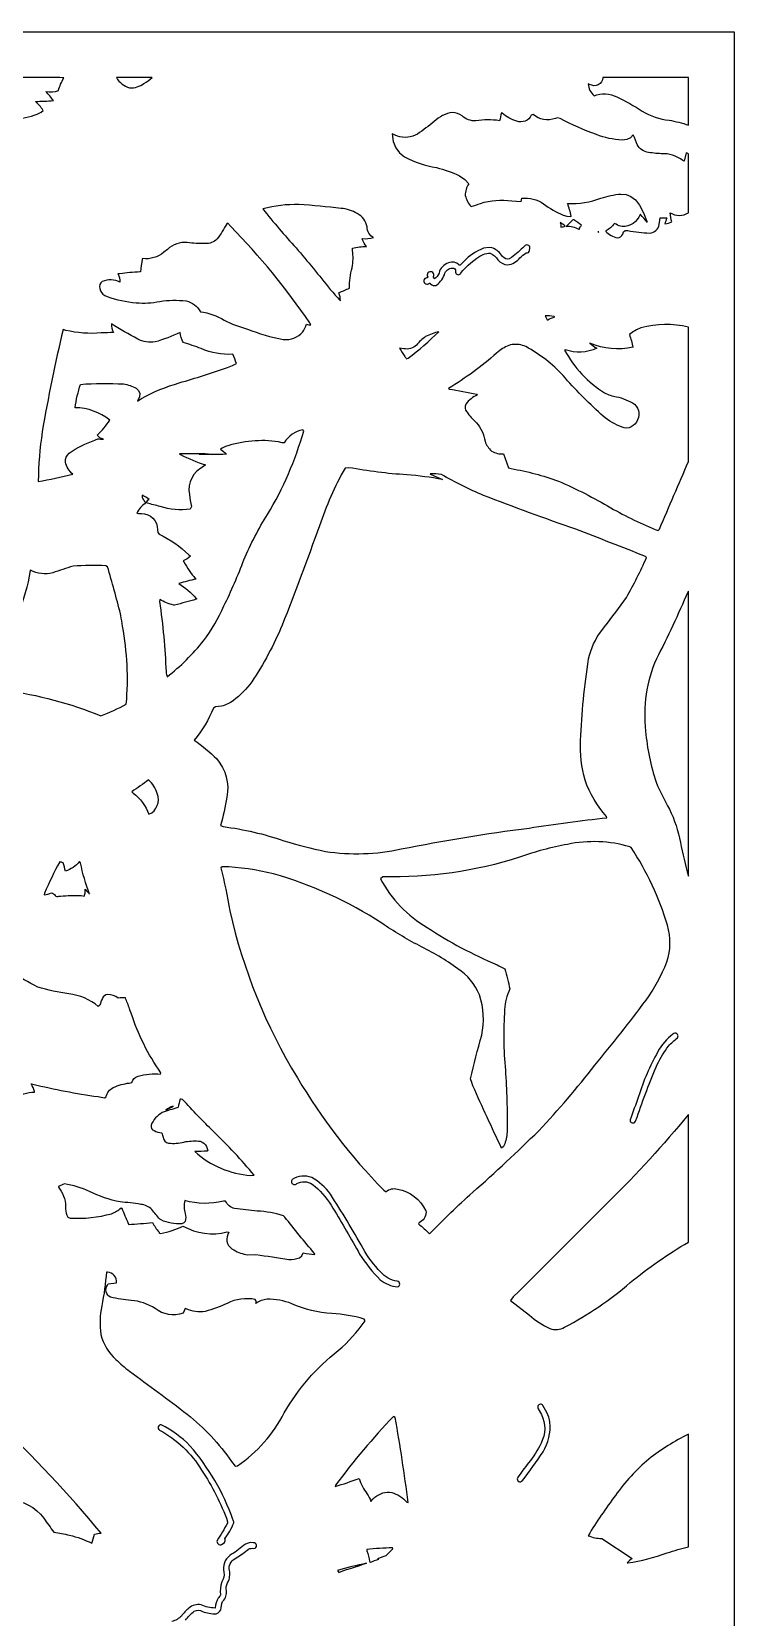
# Model space of a CAD drawing. Extents: x 1.4 to 96.1, y 1 to 80.1.
# Drawn here: x 64.7 to 72.36, y 20.7 to 37.97 of the extents above; entities that cross this region are included whole.
import ezdxf

# ---------------------------------------------------------------- set-up
doc = ezdxf.new("R2010")
doc.units = 0
doc.linetypes.add('0', pattern=[0])
doc.layers.add('1', color=7, linetype='0')

msp = doc.modelspace()

# ---------------------------------------------------------------- linework, layer by layer
at = {"layer": '1'}
for points in [[(52.361855, 37.973442), (72.361862, 37.973442), (72.361862, 0.973434), (52.361855, 0.973434)], [(70.881287, 35.789261), (70.886253, 35.793839), (70.87439, 35.794769)]]:
    msp.add_lwpolyline(points, close=True, dxfattribs=at)
for points in [[(64.501495, 37.022316, 0.070933), (64.761879, 37.07457), (64.803642, 37.095474), (64.827759, 37.114052), (64.822838, 37.119446, 0.079533), (64.742737, 37.214317, 0.018773), (64.939835, 37.223358, 0.010198), (64.856186, 37.322227), (64.860428, 37.323616, 0.119141), (64.993233, 37.331993, -0.066352), (65.051682, 37.469383), (65.008308, 37.473442), (52.861855, 37.473442)], [(64.507545, 26.369446, -0.082781), (64.73185, 26.424637), (64.733398, 26.430298, 0.037314), (64.697495, 26.512894), (64.714989, 26.510513, 0.025983), (65.425446, 26.374607, -0.004658), (65.495415, 26.359604), (65.514343, 26.371613, -0.253745), (65.591515, 26.472061, -0.090338), (65.764488, 26.522018), (65.79425, 26.528534, -0.280408), (65.862724, 26.596329, -0.08631), (66.106361, 26.620132), (66.110168, 26.635223, -0.07436), (65.785439, 27.285252), (65.776901, 27.308334), (65.768463, 27.331451, 0.015151), (65.723022, 27.450241, 0.023853), (65.646248, 27.448288, 0.14784), (65.529137, 27.48785, 0.257662), (65.47345, 27.444168, 0.069654), (65.445938, 27.370789), (65.428452, 27.357269, 0.143876), (65.107254, 27.494049, -0.044547), (64.767487, 27.56781, -0.009718), (64.473396, 27.729929, 0.020322)], [(64.455185, 21.980925, -0.236426), (64.83358, 21.781204, -0.010017), (64.942734, 21.629532, -0.026042), (65.113861, 21.597488, -0.060357), (65.356079, 21.509842, 0.055358), (65.386063, 21.60907, -0.012455), (65.458382, 21.620468, 0.029155), (64.314026, 22.842239, 0.066924)], [(66.378296, 20.67157, -0.072299), (66.47506, 20.769608, -0.25539), (66.563698, 20.766907, 0.104731), (66.713577, 20.742504, 0.338577), (66.766655, 20.807373), (66.775673, 20.853195, -0.224602), (66.798309, 20.890259, 0.214555), (66.821754, 21.010925, -0.15205), (66.847763, 21.09819, 0.150518), (66.85582, 21.230484, -0.320119), (66.932648, 21.349411, 0.029017), (67.065468, 21.445847, -0.180856), (67.124908, 21.451979, 0.992815), (67.116913, 21.515423, 0.218278), (67.011124, 21.48436, -0.048402), (66.861496, 21.377489, 0.291995), (66.797722, 21.194733, -0.177593), (66.773392, 21.08815, 0.084271), (66.758965, 20.949234, -0.201094), (66.734711, 20.913071, 0.106244), (66.702171, 20.808025), (66.70089, 20.804031, -0.097003), (66.549889, 20.83757, 0.258526), (66.416191, 20.802246, 0.066346), (66.335335, 20.716934, -0.120374), (66.230255, 20.657318, 0.097696)]]:
    msp.add_lwpolyline(points, format="xyb", dxfattribs=at)
for points in [[(65.626228, 37.473442, 0.196128), (65.769981, 37.361496, 0.166875), (65.92601, 37.409264, 0.038567), (66.015762, 37.473442)], [(71.861862, 37.473442), (70.929787, 37.473442, -0.575951), (70.784485, 37.400208, -0.019561), (70.769279, 37.406586, 0.200623), (70.832779, 37.274582, -0.2283), (71.081482, 37.262543, -0.042282), (71.356911, 37.106567, 0.098263), (71.650146, 37.009071, -0.04741), (71.861862, 36.955292)], [(71.861862, 36.636421), (71.86171, 36.644356, 0.028507), (71.837257, 36.655655), (71.813637, 36.565163), (71.800179, 36.570946, 0.182636), (71.565292, 36.644211, -0.033813), (71.408012, 36.661949, -0.227274), (71.294144, 36.762421), (71.274422, 36.819511), (71.25898, 36.848511), (71.231186, 36.817604), (71.190125, 36.799751), (71.137894, 36.793411, -0.081557), (70.859253, 36.852661, -0.03379), (70.463257, 37.026909), (70.432022, 37.035088), (70.410866, 37.029266, -0.279012), (70.16745, 37.073334), (70.148331, 37.064262, -0.380247), (69.989204, 36.997787, -0.115846), (69.832176, 37.08799), (69.82312, 37.090836, 0.0028), (69.802582, 37.003342, 0.08767), (69.543816, 37.00248, -0.207497), (69.394753, 37.057091, 0.14173), (69.28952, 37.094421, 0.148687), (69.089706, 36.995712, -0.018103), (68.907356, 36.858574, -0.219046), (68.689499, 36.836853), (68.633583, 36.859482), (68.643555, 36.776123), (68.670761, 36.708229), (68.712814, 36.653633), (68.767326, 36.610176, 0.084975), (69.114532, 36.493393, -0.053153), (69.365906, 36.40464), (69.425262, 36.364326), (69.466309, 36.317352, 0.145547), (69.428764, 36.189087, 0.122088), (69.492065, 36.068916, -0.003375), (69.594292, 36.101257), (69.593269, 36.104088, -0.101175), (69.936996, 36.131042), (69.987343, 36.1278), (70.03772, 36.125092), (70.044678, 36.159836, -0.183071), (70.281845, 36.099052, 0.055899), (70.495789, 35.975555), (70.536652, 35.964516), (70.580498, 35.958992), (70.583595, 35.964714, 0.03193), (70.544434, 36.103546, 0.103712), (70.907661, 36.160866, -0.052735), (71.125671, 36.205399), (71.181679, 36.199524), (71.234329, 36.179222), (71.283722, 36.141396), (71.329987, 36.08297), (71.37326, 36.000832), (71.41098, 35.899879, -0.005075), (71.340569, 35.982758), (71.334366, 35.983406, -0.325075), (71.139961, 35.851074, -0.108844), (71.07428, 35.876099), (71.054428, 35.885117, -0.146192), (70.960327, 35.805382), (70.959946, 35.798973, 0.153722), (71.086929, 35.729366, 0.314371), (71.145927, 35.769623), (71.154739, 35.792747), (71.171005, 35.809158), (71.202141, 35.807739, 0.039172), (71.4384, 35.779579, 0.338835), (71.544205, 35.87294), (71.549683, 35.919945), (71.552551, 35.946159, -0.053051), (71.624161, 35.94529), (71.625099, 35.941734, 0.027355), (71.605125, 35.880341, 0.08994), (71.68158, 35.901558, -0.065244), (71.663185, 36.001999, 0.297411), (71.861862, 36.001587)], [(67.222717, 36.043304, 0.019243), (67.584732, 35.618973, -0.010467), (67.95623, 35.166107, 0.006534), (68.068428, 35.042427, 0.07192), (68.051865, 35.130791, 0.016557), (68.165192, 35.180626, -0.065208), (68.195114, 35.402634, 0.081794), (68.200279, 35.59021), (68.199409, 35.614784, -0.063284), (68.352165, 35.63324, -0.089733), (68.30619, 35.714848), (68.306526, 35.717236), (68.30703, 35.719597, 0.077437), (68.427528, 35.730942, -0.279835), (68.358368, 35.846626, 0.239577), (68.250397, 35.992355, 0.118254), (68.075127, 36.049522, 0.012306), (67.615753, 36.091232, 0.070189)], [(70.693108, 35.86087), (70.69709, 35.866745, -0.017031), (70.612808, 35.924438), (70.602142, 35.923653, 0.010278), (70.529228, 35.85331, -0.172118), (70.665451, 35.82254), (70.672562, 35.821358, -0.158538)], [(65.84008, 35.021194, 0.075366), (66.09832, 35.036415, -0.064273), (66.386421, 35.040802, -0.210424), (66.541824, 34.923454, -0.107219), (66.799698, 34.83094, 0.049401), (67.053825, 34.73407, 0.045376), (67.445061, 34.621353, 0.25125), (67.657303, 34.704533, 0.08586), (67.698494, 34.788368, 0.075553), (67.746948, 34.779488), (67.733826, 34.802536, 0.04322), (66.872025, 35.852417), (66.839737, 35.889679), (66.829453, 35.882462, -0.02571), (66.72493, 35.715729, -0.223381), (66.591423, 35.66555, -0.0411), (66.397987, 35.67765, 0.206465), (66.182991, 35.603096), (66.143089, 35.571167, -0.212589), (65.911621, 35.503067), (65.90564, 35.49588, 0.002398), (65.888695, 35.35923), (65.881081, 35.356651, 0.034822), (65.663353, 35.335484, -0.018077), (65.640732, 35.336464, -0.155415), (65.66391, 35.244133, 0.236463), (65.47197, 35.252655, 0.322625), (65.445847, 35.176376, 0.285487), (65.499626, 35.101608), (65.525902, 35.089111, 0.060753)], [(70.471947, 35.846321, 0.08871), (70.51873, 35.855263, 0.054387), (70.463028, 35.894943, -0.06009)], [(69.11644, 35.213982, 0.167469), (69.207336, 35.343155, -0.344957), (69.304825, 35.397987, -0.335824), (69.322701, 35.354202, 0.668058), (69.378281, 35.33857, -0.117834), (69.624649, 35.547668, -0.088218), (69.701889, 35.560432, -0.152946), (69.784546, 35.488403, 0.188307), (69.889153, 35.432671, 0.174961), (70.025398, 35.510422, -0.024632), (70.091728, 35.564449, 0.444629), (70.130455, 35.589867), (70.133682, 35.615715, 0.805551), (70.073814, 35.635986, -0.024714), (69.932251, 35.515129), (69.906357, 35.499832), (69.890427, 35.495178, -0.203783), (69.822853, 35.541275, 0.150278), (69.717812, 35.620979), (69.688347, 35.624016), (69.627296, 35.614624, 0.11805), (69.411934, 35.470657), (69.374161, 35.430893), (69.363152, 35.430367, 0.335348), (69.246628, 35.455292, 0.268171), (69.142715, 35.344246, -0.167762), (69.091049, 35.280304, -0.249615), (69.086006, 35.318848, 1.408166), (69.018951, 35.303432, -0.634389), (69.007607, 35.293434, 1.401797), (69.037781, 35.235466, -0.41201), (69.050911, 35.228416, 0.297151), (69.111824, 35.209717), (69.114235, 35.211731)], [(65.460686, 34.69191, -0.077336), (65.073776, 34.720825), (65.044884, 34.730988, 0.016173), (64.816391, 33.615356, 0.030467), (64.773148, 33.073959, 0.012912), (65.149063, 33.152603, -0.145145), (65.069641, 33.286636, -0.254285), (65.110153, 33.382355, -0.071903), (65.389725, 33.523617, 0.007711), (65.422325, 33.540039, 0.051613), (65.48381, 33.535095, -0.143518), (65.415649, 33.577713, 0.064857), (65.552963, 33.743301, 0.167209), (65.17572, 33.87767, -0.046705), (65.234528, 34.132629, -0.034086), (65.702789, 34.136475, -0.086921), (65.841843, 34.090714), (65.867645, 34.065384), (65.879768, 34.03363), (65.876106, 33.994797), (65.854546, 33.948242), (65.898773, 33.979477, -0.056077), (66.311295, 34.148453, 0.008497), (66.835739, 34.315292), (66.890213, 34.337296), (66.935699, 34.358978, 0.006913), (66.893814, 34.460541, -0.115748), (66.549911, 34.521606, 0.023653), (66.3526, 34.587677, -0.046017), (66.318985, 34.698441, -0.04751), (66.04734, 34.594498, -0.163397), (65.859367, 34.62561, -0.019803), (65.571167, 34.792389, 0.158332), (65.595352, 34.698425, -0.001924)], [(71.861862, 34.755142, 0.130338), (71.344063, 34.747498, 0.085676), (71.218658, 34.674591, -0.021886), (71.257683, 34.536194, -0.158378), (70.787529, 34.581238, 0.047706), (70.862389, 34.525604, -0.1985), (70.519157, 34.509018), (70.512062, 34.503937, 0.128843), (70.946777, 34.039536, 0.082121), (71.076744, 33.998322, -0.08646), (71.275307, 33.915844, -0.370186), (71.294144, 33.720963, -0.423832), (71.114815, 33.676132, -0.090359), (70.907829, 33.808029, -0.034412), (70.496384, 34.227768, 0.079982), (70.090141, 34.544159, 0.129055), (69.938568, 34.566193, 0.113171), (69.806152, 34.499756), (69.770645, 34.472153, -0.042063), (69.247375, 34.088028), (69.251755, 34.081573, -0.015849), (69.554115, 34.024567), (69.562561, 34.016861, 0.136707), (69.435638, 33.918076, 0.298248), (69.444427, 33.833206, 0.044878), (69.550591, 33.713425, -0.137515), (69.645683, 33.512253, 0.143309), (69.716339, 33.406158, 0.159961), (69.846977, 33.376007), (69.898392, 33.222733), (69.927971, 33.215225, -0.043944), (70.445038, 33.078964, -0.029348), (71.014938, 32.788467, 0.03443), (71.532074, 32.538849), (71.545525, 32.555996, -0.000504), (71.861847, 33.292645)], [(70.322777, 34.836563), (70.329079, 34.834206, -0.073314), (70.405258, 34.866982), (70.398415, 34.871666, 0.096852), (70.297981, 34.878021)], [(68.770081, 34.434174, 0.013826), (68.788437, 34.410004), (68.805756, 34.416245, 0.025322), (69.142044, 34.705917, 0.056256), (68.996399, 34.653534, 0.064987), (68.896698, 34.560822, -0.241772), (68.759056, 34.519943), (68.712883, 34.52739, 0.03185)], [(65.921394, 32.874237, -0.027898), (65.944618, 32.839218, 0.136496), (65.848122, 32.729126), (65.868111, 32.72702), (65.89785, 32.726212, -0.413457), (66.075157, 32.549438), (66.075409, 32.52002), (66.090385, 32.499634, -0.085407), (66.416016, 32.275673), (66.424911, 32.268269), (66.433792, 32.260849, -0.068095), (66.353073, 32.208939), (66.361366, 32.198685, 0.063989), (66.485924, 32.017086), (66.49044, 32.013695), (66.495056, 32.010437, 0.031575), (66.306557, 31.962479, -0.074324), (66.493187, 31.803909), (66.49807, 31.800039), (66.503014, 31.796249), (66.493484, 31.791672, -0.00273), (66.260681, 31.728043), (66.249115, 31.728668, -0.06532), (66.097832, 31.787704), (66.09594, 31.76796, -0.026151), (66.166695, 31.000484, 0.02945), (66.177612, 30.94635, 0.056962), (66.576035, 31.339035, 0.054431), (66.797798, 31.719009, 0.02286), (67.016457, 32.222366, -0.041553), (67.273743, 32.716431, 0.066403), (67.667114, 33.624344), (67.657356, 33.638535, 0.204542), (67.454842, 33.496964), (67.430824, 33.49704), (67.392456, 33.507065, 0.116149), (66.815338, 33.454865), (66.776848, 33.43811), (66.760292, 33.426163, -0.029908), (66.825562, 33.373825), (66.822662, 33.370453, -0.025739), (66.529213, 33.373215), (66.631233, 33.37326, 0.00537), (66.312965, 33.375946), (66.324554, 33.367737, 0.037298), (66.596497, 33.254105), (66.575508, 33.236145, 0.341103), (66.421562, 32.933437, 0.033881), (66.443192, 32.800339), (66.430954, 32.77449, -0.113308), (66.101196, 32.80278, 0.002269), (65.959648, 32.838531, -0.418063), (65.983719, 32.88002, 0.011827), (65.905014, 32.926453, 0.210666)], [(68.791092, 33.146759, -0.029474), (68.161064, 33.224838), (68.118202, 33.221329, 0.04655), (67.838455, 32.590149, -0.007567), (67.433128, 31.510376, -0.048072), (67.100685, 30.89175, -0.063385), (66.901566, 30.687225, -0.077743), (66.771965, 30.627274), (66.704247, 30.621109), (66.683922, 30.60672, -0.078005), (66.47406, 30.25766, -0.039412), (66.719864, 30.052383, -0.238023), (66.82811, 29.637238, -0.033279), (66.760582, 29.325943), (66.790695, 29.315628, -0.05169), (67.449257, 29.161285, 0.023145), (67.905266, 29.045654, 0.091646), (68.729935, 29.071884, -0.018031), (70.124275, 29.299973, -0.012223), (70.973106, 29.411865), (70.96949, 29.424667, -0.095492), (70.734451, 29.820923, -0.083155), (70.685699, 30.254501, -0.028054), (70.773613, 31.141251, -0.108678), (70.916405, 31.453049, 0.007009), (71.159149, 31.772003), (71.185005, 31.812012, 0.023035), (71.405754, 32.245667), (71.393585, 32.257538, 0.003029), (70.633011, 32.555191, -0.00998), (69.626877, 32.923462, -0.034604), (69.169159, 33.151428, 0.042577), (69.046959, 33.156784), (69.050018, 33.154388, 0.016189), (69.180077, 33.096405, 0.026816)], [(65.674049, 31.613678), (65.670448, 31.633286, 0.007509), (65.529648, 32.146332), (65.509995, 32.155838, 0.030728), (65.153091, 32.1521, 0.010344), (64.931961, 32.079376, -0.176998), (64.690002, 32.106873), (64.685181, 32.105942, -0.060026), (64.549377, 31.624985, 0.022368), (64.405045, 31.169205, 0.054235), (64.378571, 30.914917), (64.385307, 30.851288), (64.410484, 30.801636, -0.060715), (65.457443, 30.522125, 0.033324), (65.733368, 30.649948, 0.067975), (65.692711, 31.497059, 0.004907)], [(71.861862, 31.88147), (71.857094, 31.875519, -0.01741), (71.512947, 31.142075, 0.133822), (71.395248, 30.354782, 0.057359), (71.50943, 29.798798, 0.025752), (71.654747, 29.504013, -0.066998), (71.773811, 29.144119, 0.018624), (71.861862, 28.775833)], [(65.794342, 29.695129), (65.807793, 29.680252, -0.139843), (65.980385, 29.449572, 0.3999), (66.071533, 29.675476, 0.132423), (65.977173, 29.824005, -0.003808)], [(69.509918, 25.332535, 0.014641), (70.229347, 26.002884, 0.026253), (70.840683, 26.716339, 0.01178), (71.39991, 27.424713, 0.055905), (71.626923, 27.84079, 0.156735), (71.631866, 28.240143, 0.073667), (71.237656, 29.0867), (71.221664, 29.095871, 0.123831), (70.544022, 29.121765, 0.040797), (70.020462, 28.982468, -0.085283), (68.530937, 28.770081), (68.503426, 28.745514, 0.132547), (69.013443, 28.215683, 0.043307), (69.775383, 27.810207, -0.007579), (69.859245, 27.766556, -0.032006), (69.913918, 27.546768, 0.093772), (69.857872, 27.321716, 0.042007), (69.866394, 26.662918, -0.017145), (69.886971, 26.007248, -0.05268), (69.860512, 25.861557), (69.844551, 25.83136), (69.824196, 25.812973, -0.004449), (69.512497, 26.49029), (69.499023, 26.528275), (69.487015, 26.566757, -0.015276), (69.608055, 27.04385, 0.134891), (69.582619, 27.483988, 0.152481), (69.34668, 27.767685, 0.047873), (68.925194, 28.019302, -0.027065), (68.518433, 28.263214, 0.074844), (67.337112, 28.800568, 0.053797), (66.77919, 28.879013), (66.76461, 28.866226, -0.017034), (66.863594, 28.398621, 0.083549), (67.598427, 26.579559, 0.060089), (68.540031, 25.356308), (68.565575, 25.33905, -0.250491), (68.689758, 25.367722, -0.245431), (68.998154, 25.129801), (69.00132, 25.115602, -0.288616), (68.926094, 25.00065, 0.34609), (68.920349, 24.989197, 0.003476), (69.039879, 24.881561, -0.017492)], [(65.284492, 28.59964, 0.020642), (65.283226, 28.634384, -0.021776), (65.331749, 28.579727, -0.041219), (65.234207, 28.922302), (65.223976, 28.934143, -0.140399), (65.06916, 28.830048, 0.024883), (65.045547, 28.921722, 0.00919), (65.007317, 28.930679, 0.027094), (64.843025, 28.589523), (64.838898, 28.570755, 0.048705), (64.918121, 28.593445, -0.228015), (64.956429, 28.565643, 0.248048), (64.998917, 28.556717), (65.0168, 28.557419, -0.043113), (65.240837, 28.56427), (65.273941, 28.558624, 0.09134)], [(71.28476, 26.106018), (71.302269, 26.150513, -0.020056), (71.522171, 26.72464, -0.048238), (71.645149, 26.925369, -0.047118), (71.742661, 27.015198, 0.961408), (71.692253, 27.053741, 0.111877), (71.528084, 26.864288, 0.051116), (71.317184, 26.374481, -0.00213), (71.224998, 26.120438, 0.834907)], [(66.685135, 25.993637, -0.011178), (66.346497, 26.342972, 0.011627), (66.318939, 26.346924, -0.0036), (66.298317, 26.260147), (66.293777, 26.256104, 0.006817), (66.125687, 26.20076, 0.16417), (66.00341, 26.063721, 0.348211), (66.035988, 26.004562, 0.099189), (66.120743, 25.979218), (66.141243, 25.90686, 0.298163), (66.214767, 25.866547, 0.087877), (66.382942, 25.884186, -0.076225), (66.538467, 25.887741, -0.217103), (66.609169, 25.830276), (66.621819, 25.786499), (66.614792, 25.78035, -0.00958), (66.480988, 25.775833, 0.167942), (67.090553, 25.515488), (67.127777, 25.518295, 0.026936)], [(66.245064, 26.271698, 0.035663), (66.164032, 26.227753, 0.004739)], [(71.861862, 26.17485), (71.857864, 26.176392, -0.02813), (70.997261, 25.236256, -0.001671), (69.95153, 24.192034), (69.920784, 24.15506), (70.127556, 23.992584, 0.069845), (70.351028, 23.848038, 0.204542), (70.51194, 23.863037, 0.056533), (71.226807, 24.348175, -0.039451), (71.861862, 24.789917)], [(67.146729, 24.653778, -0.011178), (67.505699, 24.599594, 0.109753), (67.622208, 24.619934), (67.646851, 24.641342), (67.662628, 24.672546, 0.049194), (67.788574, 24.655884), (67.784943, 24.666109, -0.010053), (67.460732, 25.063034), (67.446198, 25.075424, 0.070957), (67.160187, 25.127853, -0.010034), (66.913773, 25.154587, -0.207225), (66.81591, 25.234451), (66.791367, 25.236649, -0.1335), (66.372223, 25.243011, 0.144617), (66.376686, 25.099991, -0.120701), (66.374779, 25.014145), (66.361176, 24.998764), (66.337959, 24.989243, -0.119637), (66.111923, 25.030685), (66.099854, 25.039673, -0.023352), (66.012955, 25.144226, 0.164897), (65.891479, 25.200974, 0.021169), (65.665176, 25.227188, -0.067784), (65.332253, 25.342545, 0.065362), (65.058434, 25.422913, 0.014443), (64.99305, 25.395172), (64.993408, 25.389923), (65.007271, 25.367996, -0.187491), (65.070877, 25.148758, 0.097112), (65.095444, 25.0625), (65.121605, 25.050354, 0.076902), (65.572601, 25.099075, 0.094677), (65.676094, 25.161697), (65.684204, 25.158508, 0.0056), (65.754707, 24.994164), (65.755867, 24.988756), (65.756889, 24.983322, 0.018676), (66.019325, 25.00412, 0.058182), (66.090286, 24.898329, -0.031993), (66.094421, 24.886322), (66.106384, 24.885345, 0.083419), (66.351326, 24.964903, 0.198053), (66.8312, 24.901321), (66.852371, 24.898117), (66.840721, 24.871826, 0.418233), (66.904472, 24.704727, 0.102116), (67.05854, 24.651855)], [(68.687714, 24.36322, -0.191556), (68.507233, 24.463806, -0.067038), (68.314407, 24.720734, 0.01689), (67.958275, 25.313242, 0.107008), (67.754646, 25.492645, 0.255224), (67.542953, 25.470613, 1.010433), (67.591255, 25.427416, -0.282123), (67.759186, 25.419525), (67.792206, 25.39682, -0.08033), (67.986588, 25.1586, -0.01012), (68.27729, 24.658829, 0.06052), (68.502716, 24.3806, 0.146613), (68.689278, 24.301447, 0.858825)], [(65.465874, 24.094925, 0.089038), (65.456787, 23.783112, 0.152758), (65.619522, 23.512711, 0.039523), (65.76812, 23.385118, -0.003858), (66.397339, 22.916321, -0.06905), (66.880676, 22.400772), (66.920074, 22.34935), (66.947426, 22.35318, 0.123335), (67.454285, 22.928665, -0.097546), (68.04454, 23.608046, 0.058864), (68.338791, 23.931717), (68.326355, 23.951752, 0.063252), (67.975456, 24.010544, -0.089715), (67.537239, 24.119049, 0.093657), (67.269249, 24.168411, 0.122168), (67.14608, 24.121674, 0.255813), (67.139908, 24.165466, 0.163388), (66.832565, 24.122849, -0.045611), (66.593712, 24.034454, -0.160819), (66.385445, 24.064835), (66.375099, 24.066498), (66.354889, 24.014328, -0.246737), (66.047028, 24.065979, 0.134087), (65.786385, 24.153687, -0.035516), (65.561462, 24.189423, -0.479068), (65.528046, 24.320919), (65.536827, 24.336136), (65.628006, 24.34726, 0.430354), (65.527725, 24.463022), (65.521812, 24.464155), (65.515854, 24.465057, -0.032849)], [(70.051125, 22.192337, 0.01724), (70.276588, 22.504776, 0.16004), (70.351814, 22.82762, 0.072763), (70.317932, 22.935516), (70.275475, 23.009874, 1.000245), (70.223694, 22.974854), (70.260544, 22.910583, -0.238589), (70.254486, 22.601425, -0.070674), (70.118622, 22.387253, 0.004757), (69.996742, 22.222061, 0.876726)], [(66.772308, 21.49748, 0.383644), (66.810616, 21.554281), (66.809021, 21.557219), (66.807114, 21.559967, 0.068247), (66.906372, 21.733002, 0.134676), (66.895416, 21.768921, 0.094227), (66.426392, 22.571165, 0.085454), (66.114777, 22.800108, 0.80872), (66.095436, 22.742142, -0.133128), (66.553612, 22.306637, -0.060665), (66.837738, 21.744705), (66.837494, 21.726913, -0.001309), (66.723785, 21.540482, 0.683807)], [(68.666061, 22.87941), (68.644859, 22.891129, 0.031759), (68.015121, 22.142303), (68.011612, 22.127151, 0.009912), (68.273407, 22.214615, 0.105822), (68.357269, 22.050385, -0.078632), (68.397949, 21.966156), (68.42643, 21.993774, -0.209872), (68.602776, 22.06752, -0.160627), (68.771873, 21.976334), (68.791847, 21.957855), (68.806282, 21.953964, 0.010165)], [(71.86187, 22.698441, 0.046419), (71.429169, 22.427109, 0.059735), (71.065994, 22.030914, 0.022546), (70.767883, 21.591888, 0.09124), (70.916664, 21.561554), (71.249207, 21.344177, 0.065215), (71.194008, 21.295837), (71.202202, 21.29512, 0.048164), (71.628677, 21.404526, -0.019501), (71.861862, 21.470993)], [(68.476883, 21.343231, -0.020871), (68.566055, 21.375458, 0.029985), (68.63887, 21.450729), (68.636177, 21.458893, 0.023096), (68.354744, 21.442963), (68.356865, 21.427048, -0.045721), (68.38604, 21.311234), (68.39492, 21.304718, 0.013683), (68.485352, 21.337326)], [(68.163185, 21.232496, 0.0008), (68.351021, 21.291336, 0.016879), (68.034561, 21.21431), (68.049088, 21.192001, -0.016044)]]:
    msp.add_lwpolyline(points, format="xyb", close=True, dxfattribs=at)

doc.saveas('drawing.dxf')
